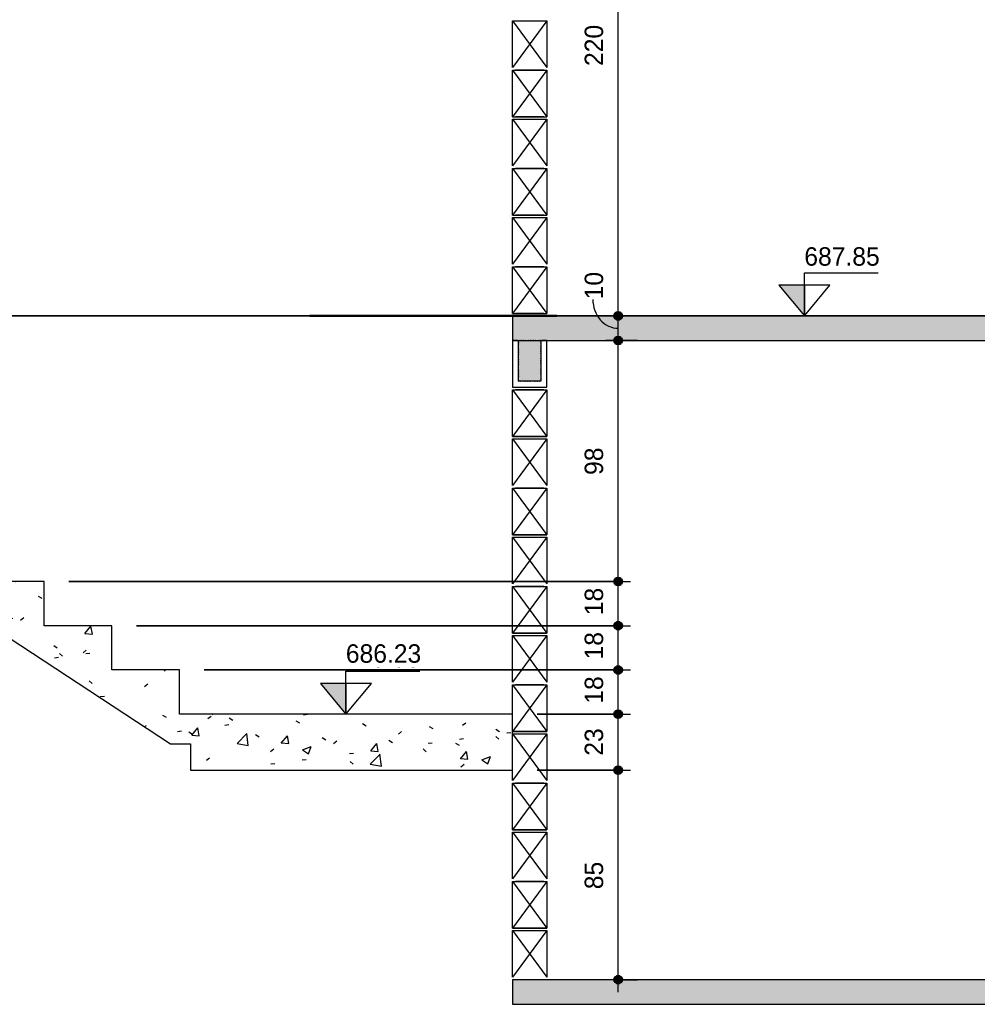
# Model space of a CAD drawing. Header units: centimetres. Extents: x 170 to 15941, y -2277 to 8860.
# Drawn here: x 10356.9 to 10746.5, y 1880 to 2280.5 of the extents above; entities that cross this region are included whole.
import ezdxf

# ---------------------------------------------------------------- set-up
doc = ezdxf.new("R2010")
doc.units = ezdxf.units.CM
doc.linetypes.add('Pontilhada', pattern=[0.6, 0, -0.6])
for name, color, linetype, lineweight, true_color in [('A-ANNO-DIMS-1', 1, 'Continuous', 9, 0xff0000), ('A-FLOR-1', 251, 'Continuous', 9, 0x505050), ('ARQ', 9, 'Continuous', 9, 0xc0c0c0), ('ARQ-1', 9, 'Continuous', 25, 0xc0c0c0), ('GAR-ARQ-EX-1007-COBB2-R03-LIMPA_dwg-1', 9, 'Continuous', 9, 0xc0c0c0), ('S-BEAM-3', 7, 'Pontilhada', 9, 0xffffff), ('S-BEAM-4', 9, 'Pontilhada', 9, 0xc0c0c0)]:
    doc.layers.add(name, color=color, linetype=linetype, lineweight=lineweight, true_color=true_color)
for name, color, linetype, lineweight in [('A-ANNO-DIMS-50', 7, 'Continuous', 9), ('A-FLOR-2', 7, 'Continuous', 20), ('G-ANNO-DIMS', 7, 'Continuous', 9), ('G-ANNO-TEXT', 7, 'Continuous', 9), ('S-BEAM', 7, 'Continuous', 9), ('S-BEAM-1', 7, 'Continuous', 13), ('S-STRS', 7, 'Continuous', 9)]:
    doc.layers.add(name, color=color, linetype=linetype, lineweight=lineweight)
doc.styles.add('Bahnschrift_7', font='', dxfattribs={"height": 7.5})
doc.styles.get('Bahnschrift_7').set_extended_font_data('Bahnschrift')
doc.dimstyles.new('COTA_LINEAR_1', dxfattribs={"dimscale": 30.48, "dimtxt": 8.33133, "dimasz": 0.393701, "dimexe": 0.164042, "dimexo": 0.328084, "dimgap": 0.131234, "dimtad": 1, "dimdec": 0, "dimzin": 0, "dimdsep": 46, "dimtxsty": 'Bahnschrift_7', "dimblk1": 'DOTSMALL', "dimblk2": 'DOTSMALL', "dimsah": 1, "dimcen": 0.09, "dimdle": 0.164042, "dimazin": 0, "dimtfac": 1, "dimtdec": 4, "dimtix": 1, "dimtmove": 1, "dimatfit": 3, "dimfxl": 1, "dimtvp": 1, "dimtolj": 1, "dimtzin": 0, "dimarcsym": 2})
doc.dimstyles.new('COTA_LINEAR_3', dxfattribs={"dimscale": 30.48, "dimtxt": 8.33133, "dimasz": 0.393701, "dimexe": 0.164042, "dimexo": 0.328084, "dimgap": 0.131234, "dimtad": 1, "dimdec": 0, "dimzin": 0, "dimdsep": 46, "dimtxsty": 'Bahnschrift_7', "dimblk1": 'DOTSMALL', "dimblk2": 'DOTSMALL', "dimsah": 1, "dimcen": 0.09, "dimdle": 0.164042, "dimazin": 0, "dimtfac": 1, "dimtdec": 4, "dimtix": 1, "dimtmove": 0, "dimatfit": 3, "dimfxl": 1, "dimtvp": 1, "dimtolj": 1, "dimtzin": 0, "dimarcsym": 2})
pattern_1 = [(50, (10742.963, 1247.5), (36.4365, -3.1877), [3.81, -41.91]), (355, (10742.963, 1247.5), (-7.0485, 38.2117), [3.048, -33.528]), (100.451, (10746, 1247.234), (29.3886, 35.023), [3.238, -35.618]), (46.184, (10742.963, 1257.66), (54.216, -8.4084), [5.715, -62.865]), (96.636, (10747.48, 1256.96), (47.4805, 49.4854), [4.857, -53.427]), (351.184, (10742.963, 1257.66), (47.481, 49.4846), [4.572, -50.292]), (21, (10748.043, 1255.12), (30.3226, -20.4528), [3.81, -41.91]), (326, (10748.043, 1255.12), (12.3607, 36.8379), [3.048, -33.528]), (71.451, (10750.57, 1253.416), (42.6833, 16.3839), [3.238, -35.618]), (37.5, (10742.963, 1247.5), (0.61807, 16.91082), [1.676, -31.445, 1.676, -32.36, -33.655]), (37.5, (10742.963, 1247.5), (0.61807, 16.91082), [-67.158, 1.676, -31.979]), (7.5, (10742.963, 1247.5), (13.36414, 20.03578), [1.676, -17.729, 1.676, -30.683, -12.827]), (7.5, (10742.963, 1247.5), (13.36414, 20.03578), [-51.765, 1.676, -11.151]), (327.5, (10731.634, 1247.5), (27.11816, -1.14606), [1.676, -11.024, 1.676, -37.948, -52.578]), (327.5, (10731.634, 1247.5), (27.11816, -1.14606), [-52.324, 1.676, -50.902]), (317.5, (10726.554, 1247.5), (29.6258, 5.08507), [1.676, -14.834, 1.676, -24.638, -37.338]), (317.5, (10726.554, 1247.5), (29.6258, 5.08507), [-42.824, 1.676, -35.662])]

# ---------------------------------------------------------------- blocks, each defined once
blk = doc.blocks.new('LEONE - BLOCO 14X39X1 - LEONE - BLOCO 14X39X19-V18-CORTE A-COB')
at = {"layer": 'S-BEAM-1'}
for p, q in [((1324.37, 2180), (1338.37, 2161)), ((1338.37, 2180), (1324.37, 2161)), ((1324.37, 2161), (1324.37, 2180)), ((1324.37, 2180), (1338.37, 2180)), ((1337.12, 2180), (1325.62, 2180)), ((1338.37, 2180), (1338.37, 2161)), ((1324.37, 2161), (1338.37, 2161))]:
    blk.add_line(p, q, dxfattribs=at)
blk = doc.blocks.new('LEONE - BLOCO 14X39X1 - LEONE - BLOCO 14X39X19-2886981-CORTE A-COB')
at = {"layer": 'S-BEAM-1'}
for p, q in [((1324.37, 2180), (1338.37, 2161)), ((1338.37, 2180), (1324.37, 2161)), ((1324.37, 2161), (1324.37, 2180)), ((1324.37, 2180), (1338.37, 2180)), ((1325.62, 2180), (1337.12, 2180)), ((1338.37, 2180), (1338.37, 2161)), ((1337.12, 2161), (1325.62, 2161))]:
    blk.add_line(p, q, dxfattribs=at)
blk = doc.blocks.new('LEONE - BLOCO 14X39X1 - LEONE - BLOCO 14X39X19-V19-CORTE A-COB')
at = {"layer": 'S-BEAM-1'}
for p, q in [((-100.63, 2200), (-86.63, 2181)), ((-86.63, 2200), (-100.63, 2181)), ((-100.63, 2181), (-100.63, 2200)), ((-100.63, 2200), (-86.63, 2200)), ((-86.63, 2200), (-86.63, 2181))]:
    blk.add_line(p, q, dxfattribs=at)
blk = doc.blocks.new('GAR-ARQ-EX-1007-COBB2-R03-LIMPA_dwg-3083485-CORTE A-COB')
at = {"layer": 'ARQ'}
for p, q in [((-1158.63, 2160), (1306.37, 2160)), ((1306.37, 2160), (-1158.63, 2160)), ((991.37, 2160), (-843.63, 2160)), ((-843.63, 2160), (991.37, 2160)), ((-828.63, 2160), (976.37, 2160)), ((-68.63, 2160), (-453.63, 2160)), ((-83.63, 2160), (-438.63, 2160)), ((-421.13, 2160), (-226.13, 2160)), ((-242.63, 2160), (-419.63, 2160)), ((-419.63, 2160), (-242.63, 2160)), ((-242.63, 2160), (-419.63, 2160)), ((-242.63, 2160), (-419.63, 2160)), ((-259.45, 2160), (-301.13, 2160)), ((-301.13, 2160), (-261.13, 2160)), ((-291.13, 2160), (-296.13, 2160)), ((-291.13, 2160), (-296.13, 2160)), ((-291.13, 2160), (-296.13, 2160)), ((-291.13, 2160), (-296.13, 2160)), ((-291.13, 2160), (-296.13, 2160)), ((-291.13, 2160), (-296.13, 2160)), ((-266.13, 2160), (-296.13, 2160)), ((-296.13, 2160), (-254.95, 2160)), ((-101.13, 2160), (-291.13, 2160)), ((-291.13, 2160), (-231.13, 2160)), ((-261.13, 2160), (-266.13, 2160)), ((-231.13, 2160), (-101.13, 2160)), ((-231.13, 2160), (-101.13, 2160)), ((-231.13, 2160), (-101.13, 2160)), ((-231.13, 2160), (-101.13, 2160)), ((-231.13, 2160), (-101.13, 2160)), ((-231.13, 2160), (-100.63, 2160)), ((-226.13, 2160), (-101.13, 2160)), ((-101.13, 2160), (-83.63, 2160)), ((-83.63, 2160), (-101.13, 2160)), ((-83.63, 2160), (-83.63, 2160)), ((-83.63, 2160), (86.37, 2160)), ((86.37, 2160), (-83.63, 2160)), ((-83.63, 2160), (66.37, 2160)), ((66.37, 2160), (-83.63, 2160)), ((-83.63, 2160), (-71.63, 2160)), ((-71.63, 2160), (-83.63, 2160)), ((-83.63, 2160), (-76.63, 2160)), ((-76.63, 2160), (-83.63, 2160)), ((-68.63, 2160), (101.37, 2160)), ((101.37, 2160), (-68.63, 2160))]:
    blk.add_line(p, q, dxfattribs=at)
at = {"layer": 'ARQ-1'}
for p, q in [((-183.13, 2160), (-101.13, 2160)), ((-101.13, 2160), (-183.13, 2160)), ((-183.13, 2160), (-101.13, 2160)), ((-101.13, 2160), (-102.13, 2160)), ((-102.13, 2160), (-101.13, 2160)), ((-101.13, 2160), (-102.13, 2160)), ((-102.13, 2160), (-101.13, 2160)), ((-97.63, 2160), (-101.13, 2160)), ((-101.13, 2160), (-83.63, 2160)), ((-83.63, 2160), (-101.13, 2160)), ((-101.13, 2160), (-97.63, 2160)), ((-83.63, 2160), (-97.63, 2160)), ((-97.63, 2160), (-83.63, 2160)), ((-83.63, 2160), (-82.63, 2160)), ((-82.63, 2160), (-83.63, 2160)), ((-83.63, 2160), (-82.63, 2160)), ((-82.63, 2160), (-83.63, 2160))]:
    blk.add_line(p, q, dxfattribs=at)
blk = doc.blocks.new('LEONE - BLOCO 14X39X19 - LEONE - BLOCO 14X39X19-554799-CORTE A-COB')
at = {"layer": 'S-BEAM-1'}
for p, q in [((994.37, 1910), (1008.37, 1891)), ((1008.37, 1910), (994.37, 1891)), ((994.37, 1891), (994.37, 1910)), ((994.37, 1910), (1008.37, 1910)), ((1008.37, 1910), (1008.37, 1891))]:
    blk.add_line(p, q, dxfattribs=at)
blk = doc.blocks.new('LEONE - BLOCO 14X39X19 - LEONE - BLOCO 14X39X19-V33-CORTE A-COB')
at = {"layer": 'S-BEAM-1'}
for p, q in [((569.37, 1910), (583.37, 1891)), ((583.37, 1910), (569.37, 1891)), ((569.37, 1891), (569.37, 1910)), ((569.37, 1910), (583.37, 1910)), ((570.62, 1910), (582.12, 1910)), ((583.37, 1910), (583.37, 1891)), ((583.37, 1891), (569.37, 1891))]:
    blk.add_line(p, q, dxfattribs=at)
blk = doc.blocks.new('LEONE - BLOCO 14X39X19 - LEONE - BLOCO 14X39X19-V34-CORTE A-COB')
at = {"layer": 'S-BEAM-1'}
for p, q in [((569.37, 1910), (583.37, 1891)), ((583.37, 1910), (569.37, 1891)), ((569.37, 1891), (569.37, 1910)), ((569.37, 1910), (583.37, 1910)), ((582.12, 1910), (570.62, 1910)), ((583.37, 1910), (583.37, 1891)), ((569.37, 1891), (583.37, 1891))]:
    blk.add_line(p, q, dxfattribs=at)
blk = doc.blocks.new('LEONE - BLOCO 14X39X19 - LEONE - BLOCO 14X39X19-V41-CORTE A-COB')
at = {"layer": 'S-BEAM-1'}
for p, q in [((-100.63, 2010), (-86.63, 1991)), ((-86.63, 2010), (-100.63, 1991)), ((-100.63, 1998), (-100.63, 2010)), ((-100.63, 2010), (-86.63, 2010)), ((-87.88, 2010), (-99.38, 2010)), ((-86.63, 2010), (-86.63, 1991)), ((-100.63, 1991), (-86.63, 1991))]:
    blk.add_line(p, q, dxfattribs=at)
blk = doc.blocks.new('LEONE - BLOCO CANALETA 14X39X2 - LEONE - BLOCO CANALETA 14X39X19-2679375-CORTE A-COB')
at = {"layer": 'S-BEAM'}
for p, q in [((-100.63, 2150), (-100.63, 2131)), ((-98.63, 2150), (-100.63, 2150)), ((-98.13, 2133.5), (-98.13, 2150)), ((-89.13, 2150), (-89.13, 2133.5)), ((-86.63, 2150), (-88.63, 2150)), ((-86.63, 2131), (-86.63, 2150)), ((-100.63, 2131), (-86.63, 2131)), ((-89.13, 2133.5), (-98.13, 2133.5))]:
    blk.add_line(p, q, dxfattribs=at)
blk = doc.blocks.new('LEONE - BARRA GRAUTE CANALETA - LEONE - BARRA GRAUTE CANALETA-V44-CORTE A-COB')
at = {"layer": 'S-BEAM-4'}
blk.add_hatch(color=256, dxfattribs=at).paths.add_polyline_path([(-98.13, 2133.5), (-89.13, 2133.5), (-89.13, 2150), (-98.13, 2150)])
at = {"layer": 'S-BEAM-3'}
for p, q in [((-89.13, 2150), (-98.13, 2150)), ((-98.13, 2150), (-98.13, 2133.5)), ((-89.13, 2133.5), (-89.13, 2150)), ((-98.13, 2133.5), (-89.13, 2133.5))]:
    blk.add_line(p, q, dxfattribs=at)
blk = doc.blocks.new('DIMBLOCK415-CORTE A-COB')
at = {"layer": 'A-ANNO-DIMS-50', "lineweight": 35, "true_color": 0xff0000}
h = blk.add_hatch(color=1, dxfattribs=at)
edge = h.paths.add_edge_path()
edge.add_arc((10600.39, 1975.23), 1.5, 0, 360)
h = blk.add_hatch(color=1, dxfattribs=at)
edge = h.paths.add_edge_path()
edge.add_arc((10600.39, 1890), 1.5, 0, 360)
at = {"layer": 'A-ANNO-DIMS-50', "color": 1, "true_color": 0xff0000}
for p, q in [((10567.37, 1975.23), (10605.39, 1975.23)), ((10600.39, 1975.23), (10567.37, 1975.23)), ((10600.39, 1885), (10600.39, 1975.23)), ((10608.27, 1890), (10595.39, 1890)), ((10600.39, 1890), (10608.27, 1890))]:
    blk.add_line(p, q, dxfattribs=at)
at = {"layer": 'A-ANNO-DIMS-50', "color": 1, "lineweight": 35, "true_color": 0xff0000}
for centre in [(10600.39, 1975.23), (10600.39, 1890)]:
    blk.add_circle(centre, 1.5, dxfattribs=at)
at = {"layer": 'A-ANNO-DIMS-50', "color": 0, "insert": (10586.75, 1926.81), "char_height": 7.5, "width": 13.936, "attachment_point": 1, "rotation": 90, "line_spacing_factor": 1.009858, "style": 'Bahnschrift_7'}
blk.add_mtext('85', dxfattribs=at)
blk = doc.blocks.new('_DotSmall')
at = {"color": 0, "linetype": 'ByBlock', "const_width": 0.5}
blk.add_lwpolyline([(-0.0625, 0, 1), (0.0625, 0, 1)], format="xyb", close=True, dxfattribs=at)
blk = doc.blocks.new('DIMBLOCK416-CORTE A-COB')
at = {"layer": 'A-ANNO-DIMS-50', "lineweight": 35, "true_color": 0xff0000}
h = blk.add_hatch(color=1, dxfattribs=at)
edge = h.paths.add_edge_path()
edge.add_arc((10600.39, 1998), 1.5, 0, 360)
h = blk.add_hatch(color=1, dxfattribs=at)
edge = h.paths.add_edge_path()
edge.add_arc((10600.39, 1975.23), 1.5, 0, 360)
at = {"layer": 'A-ANNO-DIMS-50', "color": 1, "true_color": 0xff0000}
for p, q in [((10567.37, 1998), (10605.39, 1998)), ((10600.39, 1998), (10567.37, 1998)), ((10600.39, 1975.23), (10600.39, 1998)), ((10567.37, 1975.23), (10605.39, 1975.23)), ((10600.39, 1975.23), (10567.37, 1975.23))]:
    blk.add_line(p, q, dxfattribs=at)
at = {"layer": 'A-ANNO-DIMS-50', "color": 1, "lineweight": 35, "true_color": 0xff0000}
for centre in [(10600.39, 1998), (10600.39, 1975.23)]:
    blk.add_circle(centre, 1.5, dxfattribs=at)
at = {"layer": 'A-ANNO-DIMS-50', "color": 0, "insert": (10586.75, 1981.12), "char_height": 7.5, "width": 13.1787, "attachment_point": 1, "rotation": 90, "line_spacing_factor": 1.009858, "style": 'Bahnschrift_7'}
blk.add_mtext('23', dxfattribs=at)
blk = doc.blocks.new('DIMBLOCK417-CORTE A-COB')
at = {"layer": 'A-ANNO-DIMS-50', "lineweight": 35, "true_color": 0xff0000}
h = blk.add_hatch(color=1, dxfattribs=at)
edge = h.paths.add_edge_path()
edge.add_arc((10600.39, 2016), 1.5, 0, 360)
h = blk.add_hatch(color=1, dxfattribs=at)
edge = h.paths.add_edge_path()
edge.add_arc((10600.39, 1998), 1.5, 0, 360)
at = {"layer": 'A-ANNO-DIMS-50', "color": 1, "true_color": 0xff0000}
for p, q in [((10431.87, 2016), (10605.39, 2016)), ((10600.39, 2016), (10431.87, 2016)), ((10600.39, 1998), (10600.39, 2016)), ((10567.37, 1998), (10605.39, 1998)), ((10600.39, 1998), (10567.37, 1998))]:
    blk.add_line(p, q, dxfattribs=at)
at = {"layer": 'A-ANNO-DIMS-50', "color": 1, "lineweight": 35, "true_color": 0xff0000}
for centre in [(10600.39, 2016), (10600.39, 1998)]:
    blk.add_circle(centre, 1.5, dxfattribs=at)
at = {"layer": 'A-ANNO-DIMS-50', "color": 0, "insert": (10586.75, 2002.27), "char_height": 7.5, "width": 11.3609, "attachment_point": 1, "rotation": 90, "line_spacing_factor": 1.009858, "style": 'Bahnschrift_7'}
blk.add_mtext('18', dxfattribs=at)
blk = doc.blocks.new('DIMBLOCK418-CORTE A-COB')
at = {"layer": 'A-ANNO-DIMS-50', "lineweight": 35, "true_color": 0xff0000}
h = blk.add_hatch(color=1, dxfattribs=at)
edge = h.paths.add_edge_path()
edge.add_arc((10600.39, 2034), 1.5, 0, 360)
h = blk.add_hatch(color=1, dxfattribs=at)
edge = h.paths.add_edge_path()
edge.add_arc((10600.39, 2016), 1.5, 0, 360)
at = {"layer": 'A-ANNO-DIMS-50', "color": 1, "true_color": 0xff0000}
for p, q in [((10404.37, 2034), (10605.39, 2034)), ((10600.39, 2034), (10404.37, 2034)), ((10600.39, 2016), (10600.39, 2034)), ((10431.87, 2016), (10605.39, 2016)), ((10600.39, 2016), (10431.87, 2016))]:
    blk.add_line(p, q, dxfattribs=at)
at = {"layer": 'A-ANNO-DIMS-50', "color": 1, "lineweight": 35, "true_color": 0xff0000}
for centre in [(10600.39, 2034), (10600.39, 2016)]:
    blk.add_circle(centre, 1.5, dxfattribs=at)
at = {"layer": 'A-ANNO-DIMS-50', "color": 0, "insert": (10586.75, 2020.27), "char_height": 7.5, "width": 11.3609, "attachment_point": 1, "rotation": 90, "line_spacing_factor": 1.009858, "style": 'Bahnschrift_7'}
blk.add_mtext('18', dxfattribs=at)
blk = doc.blocks.new('DIMBLOCK419-CORTE A-COB')
at = {"layer": 'A-ANNO-DIMS-50', "lineweight": 35, "true_color": 0xff0000}
h = blk.add_hatch(color=1, dxfattribs=at)
edge = h.paths.add_edge_path()
edge.add_arc((10600.39, 2052), 1.5, 0, 360)
h = blk.add_hatch(color=1, dxfattribs=at)
edge = h.paths.add_edge_path()
edge.add_arc((10600.39, 2034), 1.5, 0, 360)
at = {"layer": 'A-ANNO-DIMS-50', "color": 1, "true_color": 0xff0000}
for p, q in [((10376.87, 2052), (10605.39, 2052)), ((10600.39, 2052), (10376.87, 2052)), ((10600.39, 2034), (10600.39, 2052)), ((10404.37, 2034), (10605.39, 2034)), ((10600.39, 2034), (10404.37, 2034))]:
    blk.add_line(p, q, dxfattribs=at)
at = {"layer": 'A-ANNO-DIMS-50', "color": 1, "lineweight": 35, "true_color": 0xff0000}
for centre in [(10600.39, 2052), (10600.39, 2034)]:
    blk.add_circle(centre, 1.5, dxfattribs=at)
at = {"layer": 'A-ANNO-DIMS-50', "color": 0, "insert": (10586.75, 2038.27), "char_height": 7.5, "width": 11.3609, "attachment_point": 1, "rotation": 90, "line_spacing_factor": 1.009858, "style": 'Bahnschrift_7'}
blk.add_mtext('18', dxfattribs=at)
blk = doc.blocks.new('DIMBLOCK420-CORTE A-COB')
at = {"layer": 'A-ANNO-DIMS-50', "lineweight": 35, "true_color": 0xff0000}
h = blk.add_hatch(color=1, dxfattribs=at)
edge = h.paths.add_edge_path()
edge.add_arc((10600.39, 2150), 1.5, 0, 360)
h = blk.add_hatch(color=1, dxfattribs=at)
edge = h.paths.add_edge_path()
edge.add_arc((10600.39, 2052), 1.5, 0, 360)
at = {"layer": 'A-ANNO-DIMS-50', "color": 1, "true_color": 0xff0000}
for p, q in [((10608.27, 2150), (10595.39, 2150)), ((10600.39, 2052), (10600.39, 2150)), ((10600.39, 2150), (10608.27, 2150)), ((10376.87, 2052), (10605.39, 2052)), ((10600.39, 2052), (10376.87, 2052))]:
    blk.add_line(p, q, dxfattribs=at)
at = {"layer": 'A-ANNO-DIMS-50', "color": 1, "lineweight": 35, "true_color": 0xff0000}
for centre in [(10600.39, 2150), (10600.39, 2052)]:
    blk.add_circle(centre, 1.5, dxfattribs=at)
at = {"layer": 'A-ANNO-DIMS-50', "color": 0, "insert": (10586.75, 2095.32), "char_height": 7.5, "width": 13.6331, "attachment_point": 1, "rotation": 90, "line_spacing_factor": 1.009858, "style": 'Bahnschrift_7'}
blk.add_mtext('98', dxfattribs=at)
blk = doc.blocks.new('DIMBLOCK421-CORTE A-COB')
at = {"layer": 'A-ANNO-DIMS-50', "lineweight": 35, "true_color": 0xff0000}
h = blk.add_hatch(color=1, dxfattribs=at)
edge = h.paths.add_edge_path()
edge.add_arc((10600.39, 2160), 1.5, 0, 360)
h = blk.add_hatch(color=1, dxfattribs=at)
edge = h.paths.add_edge_path()
edge.add_arc((10600.39, 2150), 1.5, 0, 360)
at = {"layer": 'A-ANNO-DIMS-50', "color": 1, "true_color": 0xff0000}
for p, q in [((10608.27, 2160), (10595.39, 2160)), ((10600.39, 2150), (10600.39, 2160)), ((10600.39, 2160), (10608.27, 2160)), ((10608.27, 2150), (10595.39, 2150)), ((10600.39, 2150), (10608.27, 2150))]:
    blk.add_line(p, q, dxfattribs=at)
at = {"layer": 'A-ANNO-DIMS-50', "color": 1, "lineweight": 35, "true_color": 0xff0000}
for centre in [(10600.39, 2160), (10600.39, 2150)]:
    blk.add_circle(centre, 1.5, dxfattribs=at)
at = {"layer": 'A-ANNO-DIMS-50', "color": 1, "true_color": 0xff0000}
blk.add_ellipse((10600.39, 2166.74), major_axis=(0, 11.74), ratio=0.878397, start_param=1.570796, end_param=3.141593, dxfattribs=at)
at = {"layer": 'A-ANNO-DIMS-50', "color": 0, "insert": (10586.75, 2166.74), "char_height": 7.5, "width": 11.2094, "attachment_point": 1, "rotation": 90, "line_spacing_factor": 1.009858, "style": 'Bahnschrift_7'}
blk.add_mtext('10', dxfattribs=at)
blk = doc.blocks.new('DIMBLOCK422-CORTE A-COB')
at = {"layer": 'A-ANNO-DIMS-50', "lineweight": 35, "true_color": 0xff0000}
h = blk.add_hatch(color=1, dxfattribs=at)
edge = h.paths.add_edge_path()
edge.add_arc((10600.39, 2380), 1.5, 0, 360)
h = blk.add_hatch(color=1, dxfattribs=at)
edge = h.paths.add_edge_path()
edge.add_arc((10600.39, 2160), 1.5, 0, 360)
at = {"layer": 'A-ANNO-DIMS-50', "color": 1, "true_color": 0xff0000}
for p, q in [((10581.37, 2380), (10605.39, 2380)), ((10600.39, 2380), (10581.37, 2380)), ((10600.39, 2160), (10600.39, 2380)), ((10608.27, 2160), (10595.39, 2160)), ((10600.39, 2160), (10608.27, 2160))]:
    blk.add_line(p, q, dxfattribs=at)
at = {"layer": 'A-ANNO-DIMS-50', "color": 1, "lineweight": 35, "true_color": 0xff0000}
for centre in [(10600.39, 2380), (10600.39, 2160)]:
    blk.add_circle(centre, 1.5, dxfattribs=at)
at = {"layer": 'A-ANNO-DIMS-50', "color": 0, "insert": (10586.75, 2261.67), "char_height": 7.5, "width": 19.9952, "attachment_point": 1, "rotation": 90, "line_spacing_factor": 1.009858, "style": 'Bahnschrift_7'}
blk.add_mtext('220', dxfattribs=at)
blk = doc.blocks.new('Elevações de ponto - Cabeça de nível - corte-3478671-CORTE A-COB')
at = {"layer": 'G-ANNO-DIMS'}
blk.add_hatch(color=256, dxfattribs=at).paths.add_polyline_path([(-374.97, 2672.5), (-374.97, 2660), (-385.36, 2672.5)])
for p, q in [((-374.97, 2677.5), (-344.97, 2677.5)), ((-374.97, 2672.5), (-374.97, 2677.5)), ((-385.36, 2672.5), (-374.97, 2660)), ((-374.97, 2672.5), (-385.36, 2672.5)), ((-385.36, 2672.5), (-374.97, 2660)), ((-374.97, 2672.5), (-374.97, 2660)), ((-374.97, 2660), (-364.58, 2672.5)), ((-364.58, 2672.5), (-374.97, 2672.5)), ((-374.97, 2660), (-374.97, 2672.5))]:
    blk.add_line(p, q, dxfattribs=at)

msp = doc.modelspace()

# ---------------------------------------------------------------- hatches: boundary and pattern name
at = {"layer": 'A-FLOR-1'}
h = msp.add_hatch(color=256, dxfattribs=at)
h.paths.add_polyline_path([(10755.55, 2150), (11996.37, 2150), (11996.37, 2160), (10557.37, 2160), (10557.37, 2150)])
h.paths.add_polyline_path([(9467.37, 2150), (10236.37, 2150), (10236.37, 2160), (9467.37, 2160)])
h = msp.add_hatch(color=256, dxfattribs=at)
h.paths.add_polyline_path([(10557.37, 1880), (10826.37, 1880), (10826.37, 1890), (10557.37, 1890)])
h.paths.add_polyline_path([(11996.37, 1880), (11996.37, 1890), (11652.37, 1890), (11652.37, 1880)])
h.paths.add_polyline_path([(10236.37, 1880), (10236.37, 1890), (10222.37, 1890), (10222.37, 1880)])
h.paths.add_polyline_path([(9467.37, 1880), (9811.37, 1880), (9811.37, 1890), (9467.37, 1890), (9467.37, 1885)])
at = {"layer": 'S-STRS'}
h = msp.add_hatch(dxfattribs=at)
h.set_pattern_fill('FP_4', color=256, style=0, pattern_type=2)
h.set_pattern_definition(pattern_1)
h.paths.add_polyline_path([(10366.87, 2019.66), (10366.87, 2052), (10236.37, 2052), (10236.37, 2040), (10335.79, 2040)])
h = msp.add_hatch(dxfattribs=at)
h.set_pattern_fill('FP_4', color=256, style=0, pattern_type=2)
h.set_pattern_definition(pattern_1)
h.paths.add_polyline_path([(10418.29, 1986), (10421.87, 1986), (10421.87, 2016), (10394.37, 2016), (10394.37, 2034), (10366.87, 2034), (10366.87, 2019.66)])
h = msp.add_hatch(dxfattribs=at)
h.set_pattern_fill('FP_4', color=256, style=0, pattern_type=2)
h.set_pattern_definition(pattern_1)
h.paths.add_polyline_path([(10430.41, 1975.23), (10557.37, 1975.23), (10557.37, 1998), (10421.87, 1998), (10421.87, 1986), (10426.37, 1986), (10426.37, 1975.23)])

# ---------------------------------------------------------------- linework, layer by layer
at = {"layer": 'A-FLOR-2'}
for p, q in [((11996.37, 2160), (10557.37, 2160)), ((10557.37, 2160), (10557.37, 2150)), ((10557.37, 2150), (11996.37, 2150)), ((10826.37, 1890), (10557.37, 1890)), ((10557.37, 1890), (10557.37, 1880)), ((10557.37, 1880), (10826.37, 1880))]:
    msp.add_line(p, q, dxfattribs=at)
at = {"layer": 'S-STRS'}
for p, q in [((10366.87, 2052), (10236.37, 2052)), ((10366.87, 2034), (10366.87, 2052)), ((10335.79, 2040), (10366.87, 2019.66)), ((10394.37, 2034), (10366.87, 2034)), ((10394.37, 2016), (10394.37, 2034)), ((10366.87, 2019.66), (10418.29, 1986)), ((10421.87, 2016), (10394.37, 2016)), ((10421.87, 1998), (10421.87, 2016)), ((10557.37, 1998), (10421.87, 1998)), ((10557.37, 1975.23), (10557.37, 1998)), ((10418.29, 1986), (10421.87, 1986)), ((10421.87, 1986), (10426.37, 1986)), ((10426.37, 1986), (10426.37, 1975.23)), ((10426.37, 1975.23), (10557.37, 1975.23))]:
    msp.add_line(p, q, dxfattribs=at)

# ---------------------------------------------------------------- block references
at = {"layer": 'G-ANNO-DIMS'}
for p in [(11051.13, -500), (10864.59, -662)]:
    msp.add_blockref('Elevações de ponto - Cabeça de nível - corte-3478671-CORTE A-COB', p, dxfattribs=at)
at = {"layer": 'GAR-ARQ-EX-1007-COBB2-R03-LIMPA_dwg-1'}
msp.add_blockref('GAR-ARQ-EX-1007-COBB2-R03-LIMPA_dwg-3083485-CORTE A-COB', (10658, 0), dxfattribs=at)
at = {"layer": 'S-BEAM'}
for name, p in [('LEONE - BLOCO 14X39X1 - LEONE - BLOCO 14X39X19-V18-CORTE A-COB', (9233, 80)), ('LEONE - BLOCO 14X39X1 - LEONE - BLOCO 14X39X19-V18-CORTE A-COB', (9233, 40)), ('LEONE - BLOCO 14X39X1 - LEONE - BLOCO 14X39X19-V18-CORTE A-COB', (9233, 0)), ('LEONE - BLOCO CANALETA 14X39X2 - LEONE - BLOCO CANALETA 14X39X19-2679375-CORTE A-COB', (10658, 0)), ('LEONE - BLOCO 14X39X19 - LEONE - BLOCO 14X39X19-V34-CORTE A-COB', (9988, 220)), ('LEONE - BLOCO 14X39X19 - LEONE - BLOCO 14X39X19-V34-CORTE A-COB', (9988, 180)), ('LEONE - BLOCO 14X39X19 - LEONE - BLOCO 14X39X19-V34-CORTE A-COB', (9988, 140)), ('LEONE - BLOCO 14X39X19 - LEONE - BLOCO 14X39X19-V41-CORTE A-COB', (10658, 0)), ('LEONE - BLOCO 14X39X19 - LEONE - BLOCO 14X39X19-V34-CORTE A-COB', (9988, 60)), ('LEONE - BLOCO 14X39X19 - LEONE - BLOCO 14X39X19-V34-CORTE A-COB', (9988, 20))]:
    msp.add_blockref(name, p, dxfattribs=at)
at = {"layer": 'S-BEAM-1'}
for name, p in [('LEONE - BLOCO 14X39X1 - LEONE - BLOCO 14X39X19-V19-CORTE A-COB', (10658, 80)), ('LEONE - BLOCO 14X39X1 - LEONE - BLOCO 14X39X19-2886981-CORTE A-COB', (9233, 80)), ('LEONE - BLOCO 14X39X1 - LEONE - BLOCO 14X39X19-V19-CORTE A-COB', (10658, 40)), ('LEONE - BLOCO 14X39X1 - LEONE - BLOCO 14X39X19-2886981-CORTE A-COB', (9233, 40)), ('LEONE - BLOCO 14X39X1 - LEONE - BLOCO 14X39X19-V19-CORTE A-COB', (10658, 0)), ('LEONE - BLOCO 14X39X1 - LEONE - BLOCO 14X39X19-2886981-CORTE A-COB', (9233, 0)), ('LEONE - BLOCO 14X39X19 - LEONE - BLOCO 14X39X19-V33-CORTE A-COB', (9988, 220)), ('LEONE - BLOCO 14X39X19 - LEONE - BLOCO 14X39X19-554799-CORTE A-COB', (9563, 200)), ('LEONE - BLOCO 14X39X19 - LEONE - BLOCO 14X39X19-V33-CORTE A-COB', (9988, 180)), ('LEONE - BLOCO 14X39X19 - LEONE - BLOCO 14X39X19-554799-CORTE A-COB', (9563, 160)), ('LEONE - BLOCO 14X39X19 - LEONE - BLOCO 14X39X19-V33-CORTE A-COB', (9988, 140)), ('LEONE - BLOCO 14X39X19 - LEONE - BLOCO 14X39X19-554799-CORTE A-COB', (9563, 120)), ('LEONE - BLOCO 14X39X19 - LEONE - BLOCO 14X39X19-V33-CORTE A-COB', (9988, 100)), ('LEONE - BLOCO 14X39X19 - LEONE - BLOCO 14X39X19-554799-CORTE A-COB', (9563, 80)), ('LEONE - BLOCO 14X39X19 - LEONE - BLOCO 14X39X19-V33-CORTE A-COB', (9988, 60)), ('LEONE - BLOCO 14X39X19 - LEONE - BLOCO 14X39X19-554799-CORTE A-COB', (9563, 40)), ('LEONE - BLOCO 14X39X19 - LEONE - BLOCO 14X39X19-V33-CORTE A-COB', (9988, 20)), ('LEONE - BLOCO 14X39X19 - LEONE - BLOCO 14X39X19-554799-CORTE A-COB', (9563, 0))]:
    msp.add_blockref(name, p, dxfattribs=at)
at = {"layer": 'S-BEAM-3'}
msp.add_blockref('LEONE - BARRA GRAUTE CANALETA - LEONE - BARRA GRAUTE CANALETA-V44-CORTE A-COB', (10658, 0), dxfattribs=at)

# ---------------------------------------------------------------- texts
at = {"layer": 'G-ANNO-DIMS', "char_height": 7.5, "attachment_point": 1, "line_spacing_factor": 1.009858, "style": 'Bahnschrift_7'}
for s, insert, width in [('21.60', (10681.24, 2186.56), 26.9926), ('19.98', (10494.61, 2024.56), 27.1926)]:
    msp.add_mtext(s, dxfattribs=dict(at, insert=insert, width=width))

# ---------------------------------------------------------------- dimensions: what is measured, and where the dimension line sits
at = {"layer": 'A-ANNO-DIMS-1'}
for base, p1, p2, override, picture, middle in [((10600.39, 2380), (10598.27, 2160), (10571.37, 2380), {"dimpost": '<>', "dimfxl": 221.638278}, 'DIMBLOCK422-CORTE A-COB', (10592.56, 2270)), ((10600.39, 2150), (10366.87, 2052), (10598.27, 2150), {"dimpost": '<>', "dimfxl": 251.295122}, 'DIMBLOCK420-CORTE A-COB', (10592.57, 2101)), ((10600.39, 2052), (10394.37, 2034), (10366.87, 2052), {"dimpost": '<>', "dimfxl": 32.867157}, 'DIMBLOCK419-CORTE A-COB', (10592.57, 2043)), ((10600.39, 2034), (10421.87, 2016), (10394.37, 2034), {"dimpost": '<>', "dimfxl": 32.867157}, 'DIMBLOCK418-CORTE A-COB', (10592.57, 2025)), ((10600.39, 2016), (10557.37, 1998), (10421.87, 2016), {"dimpost": '<>', "dimfxl": 136.690343}, 'DIMBLOCK417-CORTE A-COB', (10592.57, 2007)), ((10600.39, 1998), (10557.37, 1975.23), (10557.37, 1998), {"dimpost": '<>', "dimfxl": 22.774588}, 'DIMBLOCK416-CORTE A-COB', (10592.57, 1986.61)), ((10600.39, 1975.23), (10598.27, 1890), (10557.37, 1975.23), {"dimpost": '<>', "dimfxl": 94.5307}, 'DIMBLOCK415-CORTE A-COB', (10592.57, 1932.61))]:
    dim = msp.add_linear_dim(base=base, p1=p1, p2=p2, angle=90, dimstyle='COTA_LINEAR_3', override=override, dxfattribs=at)
    dim.commit()
    dim.dimension.update_dxf_attribs({"geometry": picture, "text_midpoint": middle})
dim = msp.add_linear_dim(base=(10600.39, 2160), p1=(10598.27, 2150), p2=(10598.27, 2160), angle=90, dimstyle='COTA_LINEAR_1', override={"dimpost": '<>', "dimfxl": 10}, dxfattribs=at)
dim.commit()
dim.dimension.update_dxf_attribs({"geometry": 'DIMBLOCK421-CORTE A-COB', "text_midpoint": (10591.75, 2172.34), "dimtype": 160, "text_rotation": 90})

# ---------------------------------------------------------------- next in the draw order: texts
at = {"layer": 'G-ANNO-TEXT', "char_height": 7.5, "attachment_point": 1, "style": 'Bahnschrift_7', "bg_fill": 3, "box_fill_scale": 1.25, "bg_fill_color": 9, "bg_fill_true_color": 13158600, "bg_fill_transparency": 0}
for s, insert, width in [('687.85', (10676.12, 2187.94), 36.8776), ('686.23', (10489.58, 2026.44), 36.4768)]:
    msp.add_mtext(s, dxfattribs=dict(at, insert=insert, width=width))

doc.saveas('drawing.dxf')
